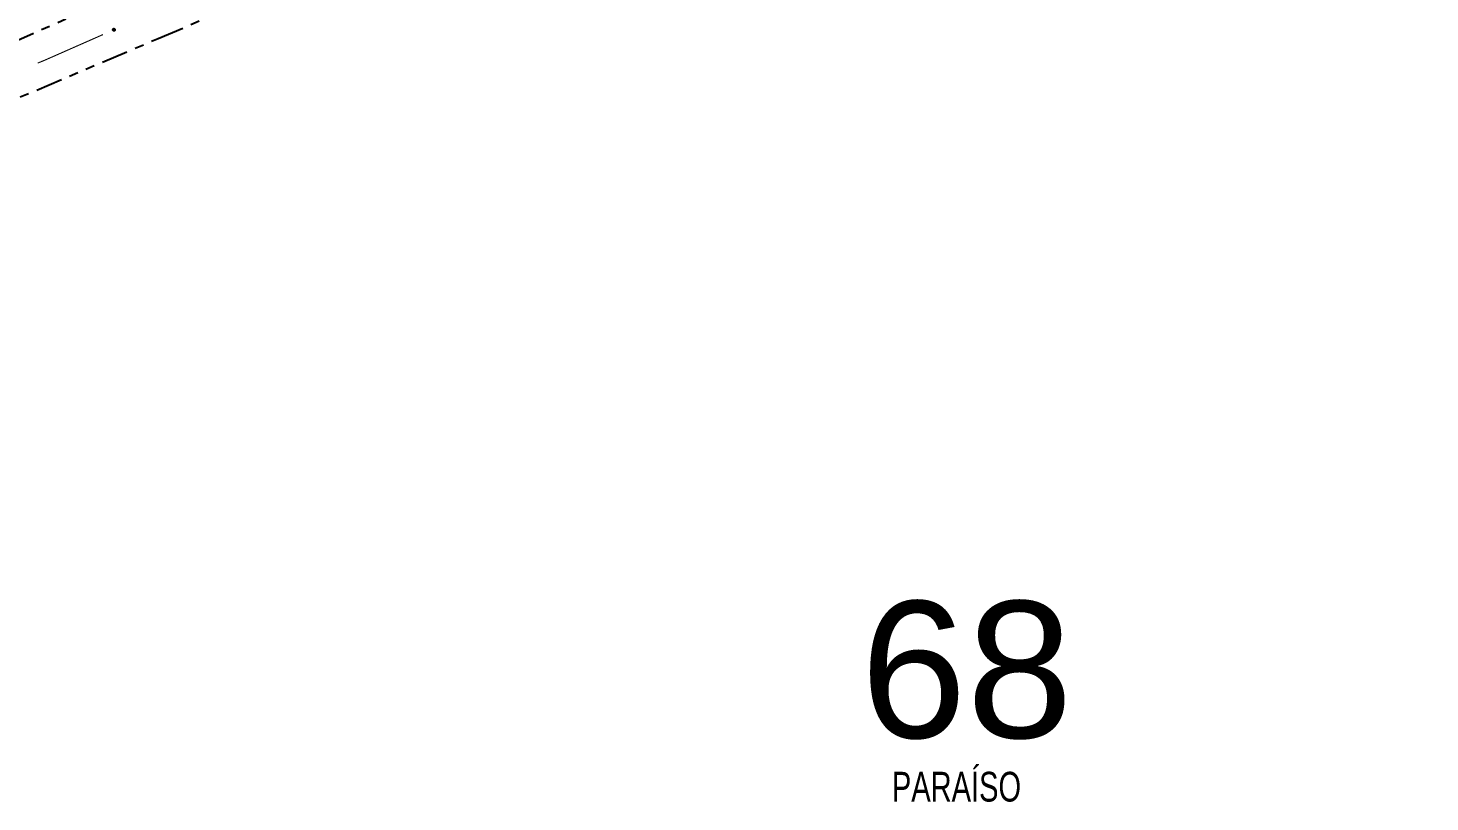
# Model space of a CAD drawing. Extents: x 212200 to 214553, y 4880545 to 4882659.
# Drawn here: x 212517.2 to 212753.1, y 4881441.9 to 4881572.1 of the extents above; entities that cross this region are included whole.
import ezdxf

# ---------------------------------------------------------------- set-up
doc = ezdxf.new("R2010")
doc.units = 0
doc.header["$LTSCALE"] = 1.5
doc.header["$MEASUREMENT"] = 0
doc.linetypes.add('TRACO_25', pattern=[8, 3, -1, 1, -1, 1, -1])
for name, color, linetype in [('LM-TXT-LSB', 7, 'CONTINUOUS'), ('SV-EIXO-RUA-N-PAV', 6, 'CONTINUOUS'), ('SV-RUA-NAO-PAV', 7, 'CONTINUOUS')]:
    doc.layers.add(name, color=color, linetype=linetype)
doc.styles.add('ARIAL', font='ARIAL.SHX')
doc.styles.add('SWIS', font='swissko.ttf')

msp = doc.modelspace()

# ---------------------------------------------------------------- linework, layer by layer
at = {"layer": 'SV-EIXO-RUA-N-PAV', "const_width": 0.18}
for points in [[(212529.835421, 4881571.003953), (212520.683733, 4881566.973245)], [(212520.050886, 4881566.694519), (212518.840775, 4881566.196742)], [(212520.683733, 4881566.973245), (212520.050886, 4881566.694519)]]:
    msp.add_lwpolyline(points, dxfattribs=at)
at = {"layer": 'SV-EIXO-RUA-N-PAV'}
msp.add_lwpolyline([(212531.841621, 4881571.767265), (212531.824558, 4881571.72143), (212531.800521, 4881571.685525), (212531.771854, 4881571.661349), (212531.740951, 4881571.646591), (212531.707635, 4881571.635054), (212531.67148, 4881571.630833), (212531.630313, 4881571.635036), (212531.584213, 4881571.651829), (212531.549051, 4881571.67887), (212531.523846, 4881571.705707), (212531.506602, 4881571.737045), (212531.495936, 4881571.769598), (212531.492793, 4881571.807299), (212531.49746, 4881571.848976), (212531.515468, 4881571.894922), (212531.539275, 4881571.92996), (212531.567617, 4881571.952616), (212531.599232, 4881571.969753), (212531.633386, 4881571.981124), (212531.668901, 4881571.985063), (212531.710854, 4881571.980288), (212531.755968, 4881571.961913), (212531.791185, 4881571.938568), (212531.814233, 4881571.910551), (212531.830404, 4881571.879046), (212531.842382, 4881571.845772), (212531.848138, 4881571.809604), (212531.841621, 4881571.767265)], close=True, dxfattribs=at)
for points in [[(212531.755968, 4881571.961913), (212531.492793, 4881571.807299)], [(212531.791185, 4881571.938568), (212531.495936, 4881571.769598)], [(212531.710854, 4881571.980288), (212531.49746, 4881571.848976)], [(212531.730514, 4881571.968153), (212531.497706, 4881571.829833)], [(212531.771187, 4881571.950283), (212531.49827, 4881571.791315)], [(212531.799223, 4881571.923865), (212531.503828, 4881571.754997)], [(212531.814233, 4881571.910551), (212531.506602, 4881571.737045)], [(212531.685797, 4881571.978278), (212531.513377, 4881571.875501)], [(212531.668901, 4881571.985063), (212531.515468, 4881571.894922)], [(212531.819767, 4881571.894147), (212531.51578, 4881571.724476)], [(212531.830404, 4881571.879046), (212531.523846, 4881571.705707)], [(212531.647428, 4881571.980762), (212531.533046, 4881571.915475)], [(212531.633386, 4881571.981124), (212531.539275, 4881571.92996)], [(212531.833368, 4881571.85988), (212531.54172, 4881571.692662)], [(212531.842382, 4881571.845772), (212531.549051, 4881571.67887)], [(212531.840874, 4881571.825911), (212531.571005, 4881571.666794)], [(212531.848138, 4881571.809604), (212531.584213, 4881571.651829)], [(212531.843385, 4881571.789741), (212531.60973, 4881571.646575)], [(212531.841621, 4881571.767265), (212531.630313, 4881571.635036)], [(212531.831312, 4881571.742676), (212531.657495, 4881571.636301)], [(212531.824558, 4881571.72143), (212531.67148, 4881571.630833)], [(212531.810944, 4881571.700903), (212531.697261, 4881571.637414)], [(212531.800521, 4881571.685525), (212531.707635, 4881571.635054)]]:
    msp.add_lwpolyline(points, dxfattribs=at)
at = {"layer": 'SV-RUA-NAO-PAV', "linetype": 'TRACO_25'}
for points in [[(212474.488004, 4881542.928474, 13.793811), (212539.116405, 4881570.335975, 13.121045), (212622.356576, 4881605.913835, 13.055888), (212641.579715, 4881614.128927, 13.055888), (212709.00275, 4881642.447481, 13.015534), (212722.38147, 4881647.417218, 13.076064), (212734.410846, 4881648.527106, 13.166859), (212749.720445, 4881647.427056, 13.146683), (212753.138319, 4881647.033167, 13.792333)], [(212417.959258, 4881598.26211, 13.021376), (212407.012857, 4881593.388131, 13.270549), (212431.700534, 4881534.373717, 14.192488), (212466.779538, 4881549.262562, 14.192488), (212503.034107, 4881564.510766, 13.420053), (212532.53174, 4881577.633185, 12.946624)]]:
    msp.add_polyline3d(points, dxfattribs=at)

# ---------------------------------------------------------------- texts
at = {"layer": 'LM-TXT-LSB', "style": 'SWIS'}
msp.add_text('68', height=23, dxfattribs=at).set_placement((212657.296366, 4881452.653073))
at = {"layer": 'LM-TXT-LSB', "style": 'ARIAL', "width": 0.7}
msp.add_text('PARAÍSO', height=5, dxfattribs=at).set_placement((212662.595847, 4881441.937611))

doc.saveas('drawing.dxf')
